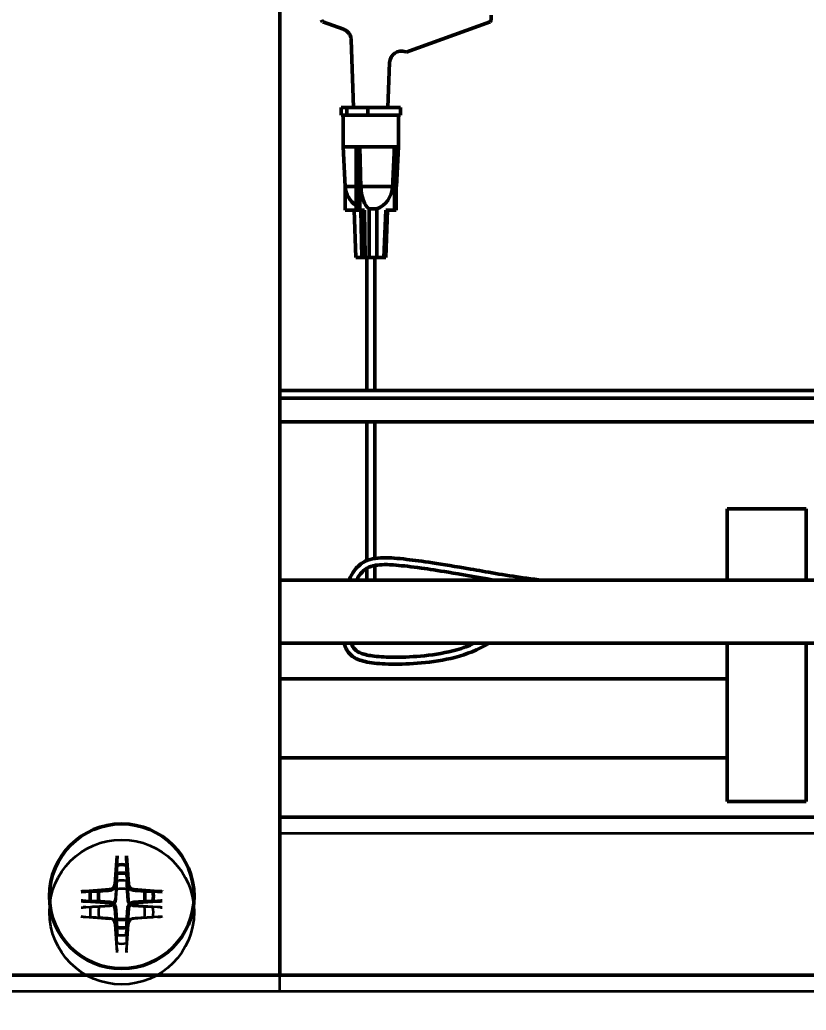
# Model space of a CAD drawing. Header units: millimetres. Extents: x -1328 to 2520, y -765 to 1782.
# Drawn here: x 1434.3 to 1533.7, y 1103.5 to 1228.8 of the extents above; entities that cross this region are included whole.
import ezdxf

# ---------------------------------------------------------------- set-up
doc = ezdxf.new("R2010")
doc.units = ezdxf.units.MM
doc.header["$LTSCALE"] = 6
for name, color, linetype, lineweight in [('Dimension (ISO)', 7, 'Continuous', 25), ('Reference (ISO)', 7, 'Continuous', 35), ('Visible (ISO)', 7, 'Continuous', 50)]:
    doc.layers.add(name, color=color, linetype=linetype, lineweight=lineweight)
doc.styles.add('Note Text (ISO)', font='tahoma.ttf')
doc.dimstyles.new('Default (ISO)', dxfattribs={"dimscale": 6, "dimtxt": 3.5, "dimasz": 2.5, "dimexe": 3.175, "dimexo": 0, "dimgap": 0.762, "dimtad": 1, "dimrnd": 1e-08, "dimzin": 0, "dimtxsty": 'Note Text (ISO)', "dimcen": 0.09, "dimdle": 10, "dimclrd": 256, "dimclre": 256, "dimclrt": 256, "dimazin": 0, "dimtfac": 1.001486, "dimtmove": 0, "dimatfit": 3, "dimfxl": 1, "dimtolj": 1, "dimtzin": 0, "dimlwd": -1, "dimlwe": -1, "dimarcsym": 0})

# ---------------------------------------------------------------- blocks, each defined once
blk = doc.blocks.new('*D17')
at = {"layer": 'Defpoints', "color": 0, "transparency": 16777216}
for p in [(1118.47, 1126.34), (1762.15, 1107.94), (1762.15, 994.34)]:
    blk.add_point(p, dxfattribs=at)
at = {"layer": 'Dimension (ISO)', "transparency": 16777216}
for p, q in [((1118.47, 1126.34), (1118.47, 975.29)), ((1762.15, 1107.94), (1762.15, 975.29)), ((1133.47, 994.34), (1747.15, 994.34))]:
    blk.add_line(p, q, dxfattribs=at)
for points in [[(1133.47, 996.84), (1133.47, 991.84), (1118.47, 994.34)], [(1747.15, 996.84), (1747.15, 991.84), (1762.15, 994.34)]]:
    blk.add_solid(points, dxfattribs=at)
at = {"layer": 'Dimension (ISO)', "transparency": 16777216, "insert": (1377.16, 1026.12), "char_height": 21, "attachment_point": 1, "style": 'Note Text (ISO)'}
blk.add_mtext('\\A1;\\fTahoma|b0|i0;\\H21.0000;aprox 644', dxfattribs=at)
blk = doc.blocks.new('*D18')
at = {"layer": 'Defpoints', "color": 0, "transparency": 16777216}
for p in [(1122.15, 1107.94), (1762.15, 1107.94), (1762.15, 1057.94)]:
    blk.add_point(p, dxfattribs=at)
at = {"layer": 'Dimension (ISO)', "transparency": 16777216}
for p, q in [((1122.15, 1107.94), (1122.15, 1038.89)), ((1762.15, 1107.94), (1762.15, 1038.89)), ((1137.15, 1057.94), (1747.15, 1057.94))]:
    blk.add_line(p, q, dxfattribs=at)
for points in [[(1137.15, 1060.44), (1137.15, 1055.44), (1122.15, 1057.94)], [(1747.15, 1060.44), (1747.15, 1055.44), (1762.15, 1057.94)]]:
    blk.add_solid(points, dxfattribs=at)
at = {"layer": 'Dimension (ISO)', "transparency": 16777216, "insert": (1419.69, 1084.37), "char_height": 21, "attachment_point": 1, "style": 'Note Text (ISO)'}
blk.add_mtext('\\A1;640', dxfattribs=at)

msp = doc.modelspace()

# ---------------------------------------------------------------- linework, layer by layer
at = {"layer": 'Reference (ISO)'}
for p, q in [((1467.15, 1105.94), (1467.15, 1505.94)), ((1467.15, 1125.94), (1762.15, 1125.94)), ((1446.57, 1121.05), (1446.31, 1117.47)), ((1447.74, 1121.05), (1448, 1117.47)), ((1442.04, 1116.52), (1445.62, 1116.79)), ((1452.27, 1116.52), (1448.69, 1116.79)), ((1442.04, 1115.36), (1445.62, 1115.1)), ((1452.27, 1115.36), (1448.69, 1115.1)), ((1446.57, 1110.83), (1446.31, 1114.41)), ((1447.74, 1110.83), (1448, 1114.41)), ((1267.15, 1105.94), (1467.15, 1105.94)), ((1467.15, 1105.94), (1762.15, 1105.94))]:
    msp.add_line(p, q, dxfattribs=at)
msp.add_circle((1447.15, 1115.94), 9.15, dxfattribs=at)
for centre, radius, start, end in [((1447.15, 1115.94), 2.94, 76.6931, 103.3069), ((1447.15, 1115.94), 4, 80.5864, 99.4136), ((1447.15, 1115.94), 4, 170.5864, 189.4136), ((1447.15, 1115.94), 2.94, 166.6931, 193.3069), ((1445.57, 1117.53), 0.744, 274.1627, 355.8373), ((1448.74, 1117.53), 0.744, 184.1627, 265.8373), ((1447.15, 1115.94), 2.94, 346.6931, 13.3069), ((1447.15, 1115.94), 4, 350.5864, 9.4136), ((1445.57, 1114.35), 0.744, 4.1627, 85.8373), ((1448.74, 1114.35), 0.744, 94.1627, 175.8373), ((1447.15, 1115.94), 2.94, 256.6931, 283.3069), ((1447.15, 1115.94), 4, 260.5864, 279.4136)]:
    msp.add_arc(centre, radius, start, end, dxfattribs=at)
for points, weights in [([(1446.56, 1120.84), (1446.55, 1120.65), (1446.54, 1120.48)], [1.0017923273, 1.00680252734, 1.01034617284]), ([(1447.77, 1120.48), (1447.76, 1120.65), (1447.75, 1120.84)], [1.01034617284, 1.00680252734, 1.0017923273]), ([(1446.52, 1119.89), (1446.5, 1119.26), (1446.48, 1118.8)], [1.01836817946, 1.02210568662, 1]), ([(1447.83, 1118.8), (1447.81, 1119.26), (1447.79, 1119.89)], [1, 1.02210568662, 1.01836817946]), ([(1446.48, 1118.8), (1446.42, 1117.96), (1446.39, 1117.47)], [1, 1.2714534298, 1.48220437453]), ([(1447.92, 1117.47), (1447.88, 1117.96), (1447.83, 1118.8)], [1.48220437453, 1.2714534298, 1]), ([(1442.62, 1116.55), (1442.44, 1116.55), (1442.26, 1116.54)], [1.01034617284, 1.00680252734, 1.0017923273]), ([(1444.3, 1116.62), (1443.84, 1116.6), (1443.21, 1116.57)], [1, 1.02210568662, 1.01836817946]), ([(1445.63, 1116.7), (1445.14, 1116.67), (1444.3, 1116.62)], [1.48220437453, 1.2714534298, 1]), ([(1450.01, 1116.62), (1449.17, 1116.67), (1448.68, 1116.7)], [1, 1.2714534298, 1.48220437453]), ([(1451.1, 1116.57), (1450.47, 1116.6), (1450.01, 1116.62)], [1.01836817946, 1.02210568662, 1]), ([(1452.05, 1116.54), (1451.86, 1116.55), (1451.69, 1116.55)], [1.0017923273, 1.00680252734, 1.01034617284]), ([(1442.26, 1115.34), (1442.44, 1115.34), (1442.62, 1115.33)], [1.0017923273, 1.00680252734, 1.01034617284]), ([(1443.21, 1115.31), (1443.84, 1115.28), (1444.3, 1115.26)], [1.01836817946, 1.02210568662, 1]), ([(1444.3, 1115.26), (1445.14, 1115.21), (1445.63, 1115.18)], [1, 1.2714534298, 1.48220437453]), ([(1448.68, 1115.18), (1449.17, 1115.21), (1450.01, 1115.26)], [1.48220437453, 1.2714534298, 1]), ([(1450.01, 1115.26), (1450.47, 1115.28), (1451.1, 1115.31)], [1, 1.02210568662, 1.01836817946]), ([(1451.69, 1115.33), (1451.86, 1115.34), (1452.05, 1115.34)], [1.01034617284, 1.00680252734, 1.0017923273]), ([(1446.39, 1114.41), (1446.42, 1113.93), (1446.48, 1113.08)], [1.48220437453, 1.2714534298, 1]), ([(1447.83, 1113.08), (1447.88, 1113.93), (1447.92, 1114.41)], [1, 1.2714534298, 1.48220437453]), ([(1446.48, 1113.08), (1446.5, 1112.62), (1446.52, 1111.99)], [1, 1.02210568662, 1.01836817946]), ([(1447.79, 1111.99), (1447.81, 1112.62), (1447.83, 1113.08)], [1.01836817946, 1.02210568662, 1]), ([(1446.54, 1111.41), (1446.55, 1111.23), (1446.56, 1111.04)], [1.01034617284, 1.00680252734, 1.0017923273]), ([(1447.75, 1111.04), (1447.76, 1111.23), (1447.77, 1111.41)], [1.0017923273, 1.00680252734, 1.01034617284])]:
    msp.add_rational_spline(points, weights, degree=2, dxfattribs=at)
for points, knots in [([(1446.56, 1120.84), (1446.56, 1120.85), (1446.56, 1120.87), (1446.56, 1120.9), (1446.56, 1120.93), (1446.57, 1120.99), (1446.57, 1121.02), (1446.57, 1121.05)], [0.08155065, 0.08155065, 0.08155065, 0.08155065, 0.08870364, 0.08870364, 0.09763224, 0.09763224, 0.10665098, 0.10665098, 0.10665098, 0.10665098]), ([(1447.74, 1121.05), (1447.74, 1121.02), (1447.74, 1120.99), (1447.75, 1120.93), (1447.75, 1120.9), (1447.75, 1120.87), (1447.75, 1120.85), (1447.75, 1120.84)], [0.03558365, 0.03558365, 0.03558365, 0.03558365, 0.04460239, 0.04460239, 0.05353099, 0.05353099, 0.06068398, 0.06068398, 0.06068398, 0.06068398]), ([(1442.04, 1116.52), (1442.07, 1116.53), (1442.11, 1116.53), (1442.16, 1116.53), (1442.19, 1116.54), (1442.23, 1116.54), (1442.25, 1116.54), (1442.26, 1116.54)], [0.03558365, 0.03558365, 0.03558365, 0.03558365, 0.04460239, 0.04460239, 0.05353099, 0.05353099, 0.06068398, 0.06068398, 0.06068398, 0.06068398]), ([(1446.39, 1117.47), (1446.39, 1117.43), (1446.38, 1117.39), (1446.36, 1117.28), (1446.33, 1117.2), (1446.26, 1117.06), (1446.21, 1116.99), (1446.1, 1116.89), (1446.03, 1116.84), (1445.89, 1116.76), (1445.82, 1116.73), (1445.71, 1116.71), (1445.67, 1116.7), (1445.63, 1116.7)], [0.3714856, 0.3714856, 0.3714856, 0.3714856, 0.3844278, 0.3844278, 0.4074344, 0.4074344, 0.430441, 0.430441, 0.4534477, 0.4534477, 0.4764543, 0.4764543, 0.4893965, 0.4893965, 0.4893965, 0.4893965]), ([(1448.68, 1116.7), (1448.64, 1116.7), (1448.6, 1116.71), (1448.49, 1116.73), (1448.42, 1116.76), (1448.27, 1116.84), (1448.21, 1116.89), (1448.1, 1116.99), (1448.05, 1117.06), (1447.97, 1117.2), (1447.95, 1117.28), (1447.92, 1117.39), (1447.92, 1117.43), (1447.92, 1117.47)], [0.3714856, 0.3714856, 0.3714856, 0.3714856, 0.3844278, 0.3844278, 0.4074344, 0.4074344, 0.430441, 0.430441, 0.4534477, 0.4534477, 0.4764543, 0.4764543, 0.4893965, 0.4893965, 0.4893965, 0.4893965]), ([(1452.05, 1116.54), (1452.06, 1116.54), (1452.08, 1116.54), (1452.12, 1116.54), (1452.15, 1116.53), (1452.2, 1116.53), (1452.24, 1116.53), (1452.27, 1116.52)], [0.08155065, 0.08155065, 0.08155065, 0.08155065, 0.08870364, 0.08870364, 0.09763224, 0.09763224, 0.10665098, 0.10665098, 0.10665098, 0.10665098]), ([(1442.26, 1115.34), (1442.25, 1115.34), (1442.23, 1115.34), (1442.19, 1115.35), (1442.16, 1115.35), (1442.11, 1115.35), (1442.07, 1115.35), (1442.04, 1115.36)], [0.08155065, 0.08155065, 0.08155065, 0.08155065, 0.08870364, 0.08870364, 0.09763224, 0.09763224, 0.10665098, 0.10665098, 0.10665098, 0.10665098]), ([(1445.63, 1115.18), (1445.67, 1115.18), (1445.71, 1115.17), (1445.82, 1115.15), (1445.89, 1115.12), (1446.03, 1115.05), (1446.1, 1115), (1446.21, 1114.89), (1446.26, 1114.82), (1446.33, 1114.68), (1446.36, 1114.61), (1446.38, 1114.5), (1446.39, 1114.46), (1446.39, 1114.41)], [0.3714856, 0.3714856, 0.3714856, 0.3714856, 0.3844278, 0.3844278, 0.4074344, 0.4074344, 0.430441, 0.430441, 0.4534477, 0.4534477, 0.4764543, 0.4764543, 0.4893965, 0.4893965, 0.4893965, 0.4893965]), ([(1447.92, 1114.41), (1447.92, 1114.46), (1447.92, 1114.5), (1447.95, 1114.61), (1447.97, 1114.68), (1448.05, 1114.82), (1448.1, 1114.89), (1448.21, 1115), (1448.27, 1115.05), (1448.42, 1115.12), (1448.49, 1115.15), (1448.6, 1115.17), (1448.64, 1115.18), (1448.68, 1115.18)], [0.3714856, 0.3714856, 0.3714856, 0.3714856, 0.3844278, 0.3844278, 0.4074344, 0.4074344, 0.430441, 0.430441, 0.4534477, 0.4534477, 0.4764543, 0.4764543, 0.4893965, 0.4893965, 0.4893965, 0.4893965]), ([(1452.27, 1115.36), (1452.24, 1115.35), (1452.2, 1115.35), (1452.15, 1115.35), (1452.12, 1115.35), (1452.08, 1115.34), (1452.06, 1115.34), (1452.05, 1115.34)], [0.03558365, 0.03558365, 0.03558365, 0.03558365, 0.04460239, 0.04460239, 0.05353099, 0.05353099, 0.06068398, 0.06068398, 0.06068398, 0.06068398]), ([(1446.57, 1110.83), (1446.57, 1110.86), (1446.57, 1110.89), (1446.56, 1110.95), (1446.56, 1110.98), (1446.56, 1111.02), (1446.56, 1111.03), (1446.56, 1111.04)], [0.03558365, 0.03558365, 0.03558365, 0.03558365, 0.04460239, 0.04460239, 0.05353099, 0.05353099, 0.06068398, 0.06068398, 0.06068398, 0.06068398]), ([(1447.75, 1111.04), (1447.75, 1111.03), (1447.75, 1111.02), (1447.75, 1110.98), (1447.75, 1110.95), (1447.74, 1110.89), (1447.74, 1110.86), (1447.74, 1110.83)], [0.08155065, 0.08155065, 0.08155065, 0.08155065, 0.08870364, 0.08870364, 0.09763224, 0.09763224, 0.10665098, 0.10665098, 0.10665098, 0.10665098])]:
    msp.add_open_spline(points, degree=3, knots=knots, dxfattribs=at)
at = {"layer": 'Visible (ISO)'}
for p, q in [((1467.15, 1107.94), (1467.15, 1507.94)), ((1493.9, 1228.82), (1493.9, 1229.41)), ((1475.19, 1227.63), (1472.57, 1228.58)), ((1483.15, 1224.73), (1493.74, 1228.58)), ((1476.48, 1217.74), (1476.18, 1226.27)), ((1483.15, 1224.73), (1483.04, 1224.77)), ((1480.83, 1217.74), (1481.03, 1223.41)), ((1475.38, 1217.74), (1474.9, 1217.74)), ((1474.9, 1216.74), (1474.9, 1217.74)), ((1475.38, 1216.74), (1474.9, 1216.74)), ((1475.15, 1212.74), (1475.15, 1216.74)), ((1475.62, 1217.74), (1475.38, 1217.74)), ((1475.62, 1216.74), (1475.38, 1216.74)), ((1475.62, 1217.74), (1475.62, 1216.74)), ((1478.28, 1217.74), (1475.62, 1217.74)), ((1478.28, 1216.74), (1475.62, 1216.74)), ((1479.06, 1217.74), (1478.28, 1217.74)), ((1478.28, 1217.74), (1478.28, 1216.74)), ((1479.06, 1216.74), (1478.28, 1216.74)), ((1482.4, 1217.74), (1479.06, 1217.74)), ((1482.4, 1216.74), (1479.06, 1216.74)), ((1482.15, 1212.74), (1482.15, 1216.74)), ((1482.4, 1216.74), (1482.4, 1217.74)), ((1475.15, 1212.74), (1476.82, 1212.74)), ((1475.42, 1207.74), (1475.15, 1212.74)), ((1476.82, 1212.74), (1477.05, 1212.74)), ((1476.82, 1212.74), (1476.82, 1204.74)), ((1477.05, 1212.74), (1477.27, 1212.74)), ((1477.27, 1212.74), (1477.27, 1212.74)), ((1477.27, 1212.74), (1477.27, 1204.74)), ((1477.27, 1212.74), (1481.64, 1212.74)), ((1481.65, 1212.74), (1481.64, 1212.74)), ((1481.65, 1212.74), (1481.65, 1204.74)), ((1481.65, 1212.74), (1481.76, 1212.74)), ((1481.76, 1212.74), (1481.88, 1212.74)), ((1481.88, 1212.74), (1482.15, 1212.74)), ((1481.88, 1212.74), (1481.88, 1204.74)), ((1481.89, 1207.74), (1482.15, 1212.74)), ((1475.42, 1207.74), (1476.82, 1207.74)), ((1475.43, 1207.59), (1475.43, 1204.74)), ((1477.39, 1207.74), (1481.41, 1207.74)), ((1481.88, 1207.74), (1481.89, 1207.74)), ((1475.43, 1204.74), (1476.54, 1204.74)), ((1476.54, 1204.74), (1476.76, 1198.74)), ((1476.82, 1204.74), (1477.27, 1204.74)), ((1477.27, 1204.74), (1477.84, 1204.74)), ((1477.4, 1204.74), (1477.51, 1198.74)), ((1477.84, 1204.74), (1477.96, 1198.74)), ((1478.43, 1204.9), (1478.43, 1198.74)), ((1479.4, 1204.9), (1478.43, 1204.9)), ((1479.4, 1204.9), (1479.4, 1198.74)), ((1480.54, 1204.74), (1480.32, 1198.74)), ((1481.65, 1204.74), (1480.54, 1204.74)), ((1480.77, 1204.74), (1480.55, 1198.74)), ((1481.65, 1204.74), (1481.88, 1204.74)), ((1477.51, 1198.74), (1476.76, 1198.74)), ((1477.51, 1198.74), (1477.96, 1198.74)), ((1478.43, 1198.74), (1477.96, 1198.74)), ((1478.15, 1198.74), (1478.15, 1181.94)), ((1478.43, 1198.74), (1479.4, 1198.74)), ((1479.15, 1198.74), (1479.15, 1181.94)), ((1479.4, 1198.74), (1480.32, 1198.74)), ((1480.32, 1198.74), (1480.55, 1198.74)), ((1467.15, 1181.94), (1612.23, 1181.94)), ((1467.15, 1180.94), (1627.73, 1180.94)), ((1467.15, 1177.94), (1627.73, 1177.94)), ((1478.15, 1177.94), (1478.15, 1160.39)), ((1479.15, 1177.94), (1479.15, 1160.67)), ((1523.73, 1166.94), (1523.73, 1157.94)), ((1533.73, 1166.94), (1523.73, 1166.94)), ((1533.73, 1157.94), (1533.73, 1166.94)), ((1478.15, 1159.43), (1478.15, 1157.94)), ((1479.15, 1159.79), (1479.15, 1157.94)), ((1467.15, 1157.94), (1627.73, 1157.94)), ((1467.15, 1149.94), (1627.73, 1149.94)), ((1523.73, 1140.44), (1523.73, 1149.94)), ((1533.73, 1149.94), (1533.73, 1140.44)), ((1523.73, 1145.44), (1467.15, 1145.44)), ((1523.73, 1140.44), (1523.73, 1129.94)), ((1533.73, 1129.94), (1533.73, 1140.44)), ((1523.73, 1135.44), (1467.15, 1135.44)), ((1533.73, 1129.94), (1523.73, 1129.94)), ((1467.15, 1127.94), (1762.15, 1127.94)), ((1446.57, 1123.05), (1446.31, 1119.47)), ((1447.74, 1123.05), (1448, 1119.47)), ((1442.04, 1118.52), (1445.62, 1118.79)), ((1452.27, 1118.52), (1448.69, 1118.79)), ((1442.04, 1117.36), (1445.62, 1117.1)), ((1446.57, 1112.83), (1446.31, 1116.41)), ((1447.74, 1112.83), (1448, 1116.41)), ((1452.27, 1117.36), (1448.69, 1117.1)), ((1267.15, 1107.94), (1467.15, 1107.94)), ((1467.15, 1107.94), (1762.15, 1107.94))]:
    msp.add_line(p, q, dxfattribs=at)
msp.add_circle((1447.15, 1117.94), 9.15, dxfattribs=at)
for centre, radius, start, end in [((1472.65, 1228.82), 0.25, 180, 250), ((1493.65, 1228.82), 0.25, 290, 0), ((1482.53, 1223.36), 1.5, 70, 178), ((1478.65, 1207.99), 3.25, 184.3692, 235.6795), ((1478.65, 1207.99), 3.25, 353, 355.6308), ((1447.15, 1117.94), 4, 80.5864, 99.4136), ((1447.15, 1117.94), 2.94, 76.6931, 103.3069), ((1445.57, 1119.53), 0.744, 274.1627, 355.8373), ((1448.74, 1119.53), 0.744, 184.1627, 265.8373), ((1447.15, 1117.94), 4, 170.5864, 189.4136), ((1447.15, 1117.94), 2.94, 166.6931, 193.3069), ((1447.15, 1117.94), 2.94, 346.6931, 13.3069), ((1447.15, 1117.94), 4, 350.5864, 9.4136), ((1445.57, 1116.35), 0.744, 4.1627, 85.8373), ((1448.74, 1116.35), 0.744, 94.1627, 175.8373), ((1447.15, 1117.94), 2.94, 256.6931, 283.3069), ((1447.15, 1117.94), 4, 260.5864, 279.4136)]:
    msp.add_arc(centre, radius, start, end, dxfattribs=at)
for centre, ratio, start_param, end_param in [((1478.88, 1207.99), 0.459695, 4.788874, 5.979491), ((1478.54, 1207.99), 0.888077, 0.303695, 1.494311)]:
    msp.add_ellipse(centre, major_axis=(0, -3.24), ratio=ratio, start_param=start_param, end_param=end_param, dxfattribs=at)
for points, knots in [([(1476.18, 1226.27), (1476.17, 1226.43), (1476.14, 1226.59), (1476.03, 1226.9), (1475.94, 1227.04), (1475.74, 1227.29), (1475.61, 1227.4), (1475.39, 1227.54), (1475.29, 1227.59), (1475.19, 1227.63)], [0, 0, 0, 0, 0.0485674, 0.0485674, 0.0973323, 0.0973323, 0.1460901, 0.1460901, 0.1773157, 0.1773157, 0.1773157, 0.1773157]), ([(1477.27, 1212.74), (1477.28, 1212.28), (1477.29, 1211.81), (1477.31, 1211.35), (1477.33, 1210.15), (1477.36, 1208.94), (1477.39, 1207.74)], [0.005839192, 0.005839192, 0.005839192, 0.005839192, 0.007232667, 0.007232667, 0.007232667, 0.010846092, 0.010846092, 0.010846092, 0.010846092]), ([(1481.64, 1212.74), (1481.62, 1212.28), (1481.6, 1211.81), (1481.58, 1211.35), (1481.52, 1210.15), (1481.46, 1208.94), (1481.41, 1207.74)], [0.005839192, 0.005839192, 0.005839192, 0.005839192, 0.007232667, 0.007232667, 0.007232667, 0.010846092, 0.010846092, 0.010846092, 0.010846092]), ([(1475.92, 1157.94), (1476.1, 1158.38), (1476.31, 1158.78), (1476.56, 1159.12), (1476.88, 1159.56), (1477.26, 1159.9), (1477.68, 1160.16), (1478.42, 1160.6), (1479.26, 1160.75), (1480.31, 1160.76), (1481.1, 1160.77), (1482.01, 1160.7), (1483.22, 1160.56), (1485, 1160.36), (1487.43, 1160), (1491.28, 1159.33), (1493.19, 1158.99), (1495.44, 1158.58), (1498.12, 1158.2), (1498.76, 1158.11), (1499.42, 1158.02), (1500.11, 1157.94)], [6.536963, 6.536963, 6.536963, 6.536963, 6.851652, 6.851652, 6.851652, 7.254868, 7.254868, 7.254868, 7.958019, 7.958019, 7.958019, 8.481061, 8.481061, 8.481061, 9.249807, 9.249807, 9.249807, 9.629485, 9.629485, 9.629485, 9.720098, 9.720098, 9.720098, 9.720098]), ([(1476.86, 1157.94), (1477.01, 1158.25), (1477.18, 1158.52), (1477.37, 1158.75), (1477.83, 1159.32), (1478.39, 1159.66), (1479.25, 1159.81), (1479.91, 1159.92), (1480.74, 1159.92), (1481.88, 1159.82), (1482.73, 1159.75), (1483.75, 1159.64), (1485.06, 1159.45), (1486.03, 1159.32), (1487.15, 1159.15), (1488.49, 1158.93), (1490.06, 1158.66), (1491.94, 1158.32), (1494.19, 1157.94)], [6.755687, 6.755687, 6.755687, 6.755687, 7.055723, 7.055723, 7.055723, 7.800783, 7.800783, 7.800783, 8.3641, 8.3641, 8.3641, 8.783127, 8.783127, 8.783127, 9.094822, 9.094822, 9.094822, 9.462749, 9.462749, 9.462749, 9.462749]), ([(1493.59, 1149.94), (1493.58, 1149.94), (1493.58, 1149.93), (1493.57, 1149.93), (1492.21, 1149.1), (1490.79, 1148.55), (1489.3, 1148.16), (1487.9, 1147.8), (1486.45, 1147.59), (1485.03, 1147.46), (1483.7, 1147.34), (1482.41, 1147.3), (1481.27, 1147.31), (1480.2, 1147.33), (1479.26, 1147.39), (1478.48, 1147.52), (1477.75, 1147.64), (1477.15, 1147.82), (1476.67, 1148.08), (1476.21, 1148.33), (1475.87, 1148.67), (1475.64, 1149.07), (1475.48, 1149.34), (1475.37, 1149.63), (1475.29, 1149.94)], [1.854766, 1.854766, 1.854766, 1.854766, 1.856996, 1.856996, 1.856996, 2.384812, 2.384812, 2.384812, 2.878415, 2.878415, 2.878415, 3.340024, 3.340024, 3.340024, 3.771712, 3.771712, 3.771712, 4.175419, 4.175419, 4.175419, 4.552959, 4.552959, 4.552959, 4.805897, 4.805897, 4.805897, 4.805897]), ([(1491.75, 1149.94), (1491.04, 1149.61), (1490.31, 1149.35), (1489.55, 1149.13), (1488.23, 1148.75), (1486.83, 1148.51), (1485.44, 1148.37), (1484.15, 1148.24), (1482.88, 1148.18), (1481.77, 1148.18), (1480.73, 1148.18), (1479.83, 1148.22), (1479.1, 1148.31), (1478.41, 1148.39), (1477.89, 1148.51), (1477.49, 1148.66), (1477.11, 1148.79), (1476.85, 1148.95), (1476.63, 1149.18), (1476.44, 1149.37), (1476.3, 1149.62), (1476.2, 1149.94)], [2.101317, 2.101317, 2.101317, 2.101317, 2.384812, 2.384812, 2.384812, 2.878415, 2.878415, 2.878415, 3.340024, 3.340024, 3.340024, 3.771712, 3.771712, 3.771712, 4.175419, 4.175419, 4.175419, 4.552959, 4.552959, 4.552959, 4.880199, 4.880199, 4.880199, 4.880199]), ([(1446.56, 1122.84), (1446.56, 1122.85), (1446.56, 1122.87), (1446.56, 1122.9), (1446.56, 1122.93), (1446.57, 1122.99), (1446.57, 1123.02), (1446.57, 1123.05)], [0.08155065, 0.08155065, 0.08155065, 0.08155065, 0.08870364, 0.08870364, 0.09763224, 0.09763224, 0.10665098, 0.10665098, 0.10665098, 0.10665098]), ([(1447.74, 1123.05), (1447.74, 1123.02), (1447.74, 1122.99), (1447.75, 1122.93), (1447.75, 1122.9), (1447.75, 1122.87), (1447.75, 1122.85), (1447.75, 1122.84)], [0.03558365, 0.03558365, 0.03558365, 0.03558365, 0.04460239, 0.04460239, 0.05353099, 0.05353099, 0.06068398, 0.06068398, 0.06068398, 0.06068398]), ([(1446.39, 1119.47), (1446.39, 1119.43), (1446.38, 1119.39), (1446.36, 1119.28), (1446.33, 1119.2), (1446.26, 1119.06), (1446.21, 1118.99), (1446.1, 1118.89), (1446.03, 1118.84), (1445.89, 1118.76), (1445.82, 1118.73), (1445.71, 1118.71), (1445.67, 1118.7), (1445.63, 1118.7)], [0.3714856, 0.3714856, 0.3714856, 0.3714856, 0.3844278, 0.3844278, 0.4074344, 0.4074344, 0.430441, 0.430441, 0.4534477, 0.4534477, 0.4764543, 0.4764543, 0.4893965, 0.4893965, 0.4893965, 0.4893965]), ([(1448.68, 1118.7), (1448.64, 1118.7), (1448.6, 1118.71), (1448.49, 1118.73), (1448.42, 1118.76), (1448.27, 1118.84), (1448.21, 1118.89), (1448.1, 1118.99), (1448.05, 1119.06), (1447.97, 1119.2), (1447.95, 1119.28), (1447.92, 1119.39), (1447.92, 1119.43), (1447.92, 1119.47)], [0.3714856, 0.3714856, 0.3714856, 0.3714856, 0.3844278, 0.3844278, 0.4074344, 0.4074344, 0.430441, 0.430441, 0.4534477, 0.4534477, 0.4764543, 0.4764543, 0.4893965, 0.4893965, 0.4893965, 0.4893965]), ([(1442.04, 1118.52), (1442.07, 1118.53), (1442.11, 1118.53), (1442.16, 1118.53), (1442.19, 1118.54), (1442.23, 1118.54), (1442.25, 1118.54), (1442.26, 1118.54)], [0.03558365, 0.03558365, 0.03558365, 0.03558365, 0.04460239, 0.04460239, 0.05353099, 0.05353099, 0.06068398, 0.06068398, 0.06068398, 0.06068398]), ([(1452.05, 1118.54), (1452.06, 1118.54), (1452.08, 1118.54), (1452.12, 1118.54), (1452.15, 1118.53), (1452.2, 1118.53), (1452.24, 1118.53), (1452.27, 1118.52)], [0.08155065, 0.08155065, 0.08155065, 0.08155065, 0.08870364, 0.08870364, 0.09763224, 0.09763224, 0.10665098, 0.10665098, 0.10665098, 0.10665098]), ([(1442.26, 1117.34), (1442.25, 1117.34), (1442.23, 1117.34), (1442.19, 1117.35), (1442.16, 1117.35), (1442.11, 1117.35), (1442.07, 1117.35), (1442.04, 1117.36)], [0.08155065, 0.08155065, 0.08155065, 0.08155065, 0.08870364, 0.08870364, 0.09763224, 0.09763224, 0.10665098, 0.10665098, 0.10665098, 0.10665098]), ([(1445.63, 1117.18), (1445.67, 1117.18), (1445.71, 1117.17), (1445.82, 1117.15), (1445.89, 1117.12), (1446.03, 1117.05), (1446.1, 1117), (1446.21, 1116.89), (1446.26, 1116.82), (1446.33, 1116.68), (1446.36, 1116.61), (1446.38, 1116.5), (1446.39, 1116.46), (1446.39, 1116.41)], [0.3714856, 0.3714856, 0.3714856, 0.3714856, 0.3844278, 0.3844278, 0.4074344, 0.4074344, 0.430441, 0.430441, 0.4534477, 0.4534477, 0.4764543, 0.4764543, 0.4893965, 0.4893965, 0.4893965, 0.4893965]), ([(1447.92, 1116.41), (1447.92, 1116.46), (1447.92, 1116.5), (1447.95, 1116.61), (1447.97, 1116.68), (1448.05, 1116.82), (1448.1, 1116.89), (1448.21, 1117), (1448.27, 1117.05), (1448.42, 1117.12), (1448.49, 1117.15), (1448.6, 1117.17), (1448.64, 1117.18), (1448.68, 1117.18)], [0.3714856, 0.3714856, 0.3714856, 0.3714856, 0.3844278, 0.3844278, 0.4074344, 0.4074344, 0.430441, 0.430441, 0.4534477, 0.4534477, 0.4764543, 0.4764543, 0.4893965, 0.4893965, 0.4893965, 0.4893965]), ([(1452.27, 1117.36), (1452.24, 1117.35), (1452.2, 1117.35), (1452.15, 1117.35), (1452.12, 1117.35), (1452.08, 1117.34), (1452.06, 1117.34), (1452.05, 1117.34)], [0.03558365, 0.03558365, 0.03558365, 0.03558365, 0.04460239, 0.04460239, 0.05353099, 0.05353099, 0.06068398, 0.06068398, 0.06068398, 0.06068398]), ([(1446.57, 1112.83), (1446.57, 1112.86), (1446.57, 1112.89), (1446.56, 1112.95), (1446.56, 1112.98), (1446.56, 1113.02), (1446.56, 1113.03), (1446.56, 1113.04)], [0.03558365, 0.03558365, 0.03558365, 0.03558365, 0.04460239, 0.04460239, 0.05353099, 0.05353099, 0.06068398, 0.06068398, 0.06068398, 0.06068398]), ([(1447.75, 1113.04), (1447.75, 1113.03), (1447.75, 1113.02), (1447.75, 1112.98), (1447.75, 1112.95), (1447.74, 1112.89), (1447.74, 1112.86), (1447.74, 1112.83)], [0.08155065, 0.08155065, 0.08155065, 0.08155065, 0.08870364, 0.08870364, 0.09763224, 0.09763224, 0.10665098, 0.10665098, 0.10665098, 0.10665098])]:
    msp.add_open_spline(points, degree=3, knots=knots, dxfattribs=at)
msp.add_open_spline([(1476.18, 1226.27), (1476.18, 1226.27), (1476.18, 1226.27), (1476.18, 1226.27)], degree=3, dxfattribs=at)
for points, weights in [([(1446.56, 1122.84), (1446.55, 1122.65), (1446.54, 1122.48)], [1.0017923273, 1.00680252734, 1.01034617284]), ([(1447.77, 1122.48), (1447.76, 1122.65), (1447.75, 1122.84)], [1.01034617284, 1.00680252734, 1.0017923273]), ([(1446.52, 1121.89), (1446.5, 1121.26), (1446.48, 1120.8)], [1.01836817946, 1.02210568662, 1]), ([(1447.83, 1120.8), (1447.81, 1121.26), (1447.79, 1121.89)], [1, 1.02210568662, 1.01836817946]), ([(1446.48, 1120.8), (1446.42, 1119.96), (1446.39, 1119.47)], [1, 1.2714534298, 1.48220437453]), ([(1447.92, 1119.47), (1447.88, 1119.96), (1447.83, 1120.8)], [1.48220437453, 1.2714534298, 1]), ([(1442.62, 1118.55), (1442.44, 1118.55), (1442.26, 1118.54)], [1.01034617284, 1.00680252734, 1.0017923273]), ([(1444.3, 1118.62), (1443.84, 1118.6), (1443.21, 1118.57)], [1, 1.02210568662, 1.01836817946]), ([(1445.63, 1118.7), (1445.14, 1118.67), (1444.3, 1118.62)], [1.48220437453, 1.2714534298, 1]), ([(1450.01, 1118.62), (1449.17, 1118.67), (1448.68, 1118.7)], [1, 1.2714534298, 1.48220437453]), ([(1451.1, 1118.57), (1450.47, 1118.6), (1450.01, 1118.62)], [1.01836817946, 1.02210568662, 1]), ([(1452.05, 1118.54), (1451.86, 1118.55), (1451.69, 1118.55)], [1.0017923273, 1.00680252734, 1.01034617284]), ([(1442.26, 1117.34), (1442.44, 1117.34), (1442.62, 1117.33)], [1.0017923273, 1.00680252734, 1.01034617284]), ([(1443.21, 1117.31), (1443.84, 1117.28), (1444.3, 1117.26)], [1.01836817946, 1.02210568662, 1]), ([(1444.3, 1117.26), (1445.14, 1117.21), (1445.63, 1117.18)], [1, 1.2714534298, 1.48220437453]), ([(1446.39, 1116.41), (1446.42, 1115.93), (1446.48, 1115.08)], [1.48220437453, 1.2714534298, 1]), ([(1447.83, 1115.08), (1447.88, 1115.93), (1447.92, 1116.41)], [1, 1.2714534298, 1.48220437453]), ([(1448.68, 1117.18), (1449.17, 1117.21), (1450.01, 1117.26)], [1.48220437453, 1.2714534298, 1]), ([(1450.01, 1117.26), (1450.47, 1117.28), (1451.1, 1117.31)], [1, 1.02210568662, 1.01836817946]), ([(1451.69, 1117.33), (1451.86, 1117.34), (1452.05, 1117.34)], [1.01034617284, 1.00680252734, 1.0017923273]), ([(1446.48, 1115.08), (1446.5, 1114.62), (1446.52, 1113.99)], [1, 1.02210568662, 1.01836817946]), ([(1447.79, 1113.99), (1447.81, 1114.62), (1447.83, 1115.08)], [1.01836817946, 1.02210568662, 1]), ([(1446.54, 1113.41), (1446.55, 1113.23), (1446.56, 1113.04)], [1.01034617284, 1.00680252734, 1.0017923273]), ([(1447.75, 1113.04), (1447.76, 1113.23), (1447.77, 1113.41)], [1.0017923273, 1.00680252734, 1.01034617284])]:
    msp.add_rational_spline(points, weights, degree=2, dxfattribs=at)

# ---------------------------------------------------------------- dimensions: what is measured, and where the dimension line sits
at = {"layer": 'Dimension (ISO)'}
dim = msp.add_linear_dim(base=(1762.15, 994.34), p1=(1118.47, 1126.34), p2=(1762.15, 1107.94), text='\\fTahoma|b0|i0;\\H21.0000;aprox <>', dimstyle='Default (ISO)', override={"dimgap": 0.762, "dimdec": 0, "dimtol": 0, "dimlim": 0, "dimtp": 0, "dimtm": 0, "dimtdec": 2, "dimtofl": 0, "dimatfit": 1}, dxfattribs=at)
dim.commit()
dim.dimension.update_dxf_attribs({"geometry": '*D17', "text_midpoint": (1440.31, 994.34), "dimtype": 160})
dim = msp.add_linear_dim(base=(1762.15, 1057.94), p1=(1122.15, 1107.94), p2=(1762.15, 1107.94), angle=180, dimstyle='Default (ISO)', override={"dimgap": 0.762, "dimdec": 0, "dimtol": 0, "dimlim": 0, "dimtp": 0, "dimtm": 0, "dimtdec": 2, "dimtofl": 0, "dimatfit": 1}, dxfattribs=at)
dim.commit()
dim.dimension.update_dxf_attribs({"geometry": '*D18', "text_midpoint": (1442.15, 1057.94), "dimtype": 160})

doc.saveas('drawing.dxf')
